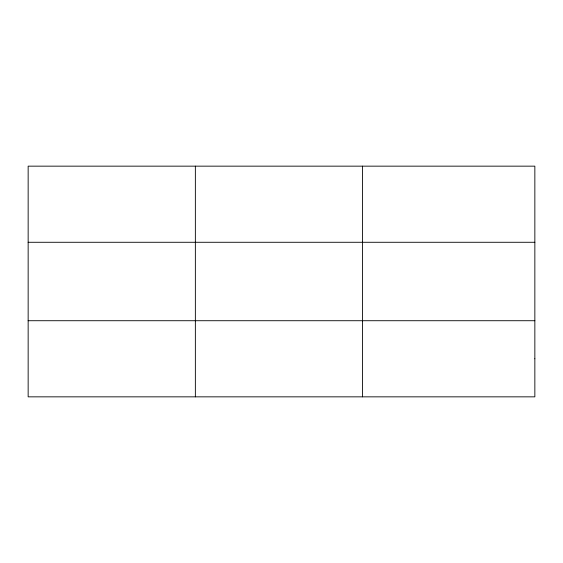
<?xml version="1.0" encoding="UTF-8"?>
<svg xmlns="http://www.w3.org/2000/svg" width="563" height="563" viewBox="0 0 563 563"><rect width="100%" height="100%" fill="white"/><g stroke="black" fill="none" stroke-linecap="round" stroke-linejoin="round"><path stroke-width="0.84" d="M195.361 166.155L195.361 396.845M362.572 166.155L362.572 396.845M28.15 242.28L534.85 242.28M28.15 320.72L534.85 320.72M534.85 358.779L534.85 396.845L28.15 396.845L28.15 166.155L534.85 166.155L534.85 358.779"/></g></svg>
